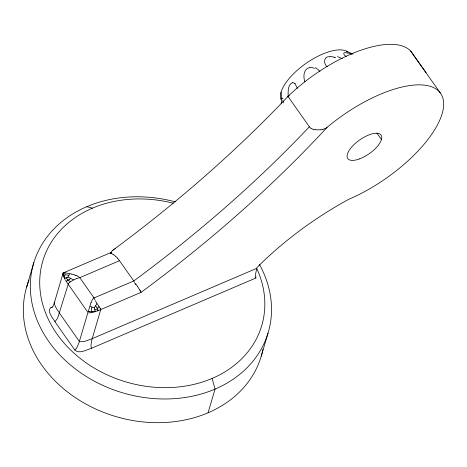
<?xml version="1.0" encoding="UTF-8"?>
<svg xmlns="http://www.w3.org/2000/svg" width="467" height="467" viewBox="0 0 467 467"><rect width="100%" height="100%" fill="white"/><g stroke="black" fill="none" stroke-linecap="round" stroke-linejoin="round"><path stroke-width="0.7" d="M62.776 273.574L62.776 273.604A3.123 2.627 -2.8 0 0 62.771 273.989L62.829 274.421A7.606 6.369 2.3 0 0 62.882 274.66L64.639 278.746A2.16 0.671 -19.9 0 1 65.135 278.279A2.031 0.63 -19.9 0 1 65.9 277.859A4.168 1.29 -19.9 0 1 67.738 277.258M89.822 306.364L91.941 307.07L91.602 308.81M91.351 309.989L91.555 309.031M89.868 306.194L91.024 302.336M281.694 98.578L281.28 103.843M89.6 307.14L88.771 309.779M88.712 312.843A3.123 2.808 26.8 0 0 89.121 312.89L89.571 312.913A7.606 6.69 24 0 0 89.903 312.89L93.867 312.096L99.179 310.246L141.057 292.371C207.856 243.073 270.767 188.289 327.163 127.298A93.073 38.23 -35.1 0 1 442.815 97.959A93.073 38.23 -35.1 0 1 349.012 199.187A169.848 69.764 -35.1 0 0 256.949 267.585L255.577 274.076L255.898 278.017L91.351 348.318C86.424 349.76 79.472 354.266 74.883 350.087L54.931 321.71C52.899 318.056 45.235 309.458 52.257 307.035M26.654 287.001L33.84 262.588M50.915 307.607C53.25 308.062 53.775 303.655 54.592 301.991L63.138 272.95L111.222 252.408M100.72 309.603L91.789 340.075L90.954 345.335L91.351 348.318M208.084 412.787L215.059 389.093L212.129 378.422M261.251 356.158L268.005 333.181M67.744 277.24C69.239 276.242 68.684 272.319 71.562 274.088M88.181 311.483L88.567 310.374M281.7 98.555L282.29 98.041L283.043 98.992M94.673 311.857A2.16 1.062 83.4 0 0 94.924 311.022A2.031 0.998 83.4 0 0 94.929 310.076A4.168 2.049 83.4 0 0 94.422 308.284C94.165 306.463 97.095 304.933 96.867 303.235M97.212 303.772L99.022 306.545L97.848 308.208A8.009 6.69 35.4 0 1 97.434 308.634L97.148 308.938M289.225 95.712L287.987 96.395A597.853 245.56 -35.1 0 1 112.389 250.569L110.37 253.324A6.392 5.814 -41.6 0 1 111.123 253.505L111.736 253.721M68.468 283.376L57.926 317.256A33.28 13.671 -35.1 0 1 57.155 318.862L54.978 321.687M413.727 55.801A93.073 38.23 -35.1 0 0 287.987 96.395L309.364 126.802C255.723 183.438 196.484 234.644 133.766 280.976L94.048 297.94L79.793 277.672A11.097 9.661 8.3 0 0 77.078 275.874M97.428 308.681L97.778 309.948M69.279 282.623L72.642 280.381L76.617 278.554M66.81 280.895L67.937 280.206L67.528 279.885M54.592 301.991C53.711 305.908 57.663 309.749 59.449 313.094L79.402 341.47C83.634 342.696 88.164 339.941 92.174 338.651L256.722 268.35M70.786 278.443L68.97 279.605M114.59 249.127L115.693 248.397M112.389 250.569L113.487 249.851M110.37 253.324L111.356 252.688M74.883 350.087L76.816 347.763L78.952 342.877L87.948 312.429L66.197 281.368M324.828 128.723L323.9 129.079A15.236 12.743 -55.7 0 1 322.586 129.423M134.239 281.648L119.511 260.703L79.793 277.672L76.839 278.478M68.2 277.129L73.552 279.902M322.428 129.493L321.419 129.686A21.751 18.108 -54.8 0 1 320.187 129.832M92.46 311.594L91.17 311.769M64.265 272.728L63.658 273.545A6.684 5.19 21.6 0 0 63.921 275.063M292.389 82.741C287.258 84.953 288.308 92.303 288.092 96.879M309.831 67.627C303.404 68.526 303.065 76.909 304.875 81.731M320.023 129.861L315.505 129.768M329.965 56.77C323.771 55.713 323.088 63.6 327.128 66.664M65.549 274.789L68.871 275.25M315.348 129.75L314.32 129.569A18.557 15.901 -69.7 0 1 313.229 129.312M65.076 272.816L66.261 273.014M66.623 273.084L69.49 273.65M89.302 311.769L88.298 311.145M71.731 274.129L74.13 274.748M347.395 53.075C342.737 51.207 342.667 54.598 346.298 56.583M334.168 57.365L335.715 57.791M86.792 206.677L92.413 208.171M313.083 129.26L312.16 128.927A10.688 9.136 -76.2 0 1 311.115 128.39M91.941 307.07L94.246 307.811M314.536 68.369L313.316 67.954A12.235 8.044 -37.6 0 0 309.913 67.406M75.893 275.355L76.932 275.799M346.456 51.16L353.052 54.084M70.57 281.654L68.521 280.591M113.096 254.404L112.541 254.095A10.939 9.953 -41.7 0 0 111.835 253.762M310.975 128.32L310.625 128.081A6.888 5.861 -78.3 0 1 309.364 126.796M294.671 83.348L295.453 83.926M115.495 256.167L114.438 255.309A17.583 16.001 -42 0 0 113.177 254.451M95.56 305.821L96.943 307.625M117.661 258.35L116.633 257.241A26.829 24.424 -42.4 0 0 115.571 256.237M117.672 258.356L119.511 260.703M413.132 54.528L440.328 92.98M410.691 51.072L426.079 72.712M376.828 133.002L381.44 139.557M255.064 276.832L255.898 278.017M135.675 283.732L137.479 286.399M99.033 306.556L99.92 307.922M137.531 286.487L138.144 287.415A31.569 5.896 59.9 0 1 138.501 288.011L139.364 289.312M96.751 303.048L95.391 300.754M65.964 280.994L65.578 280.363M139.919 290.217L140.287 290.83M65.024 279.435L64.691 278.834M140.713 291.589L140.684 291.536A4.442 0.846 59.9 0 0 140.334 290.923M100.481 308.868L100.644 309.201M140.771 291.694L141.057 292.371M94.97 299.966L94.048 297.94M64.183 276.16L63.839 275.075A1.261 1.074 15.8 0 0 63.208 275.904M281.076 92.162L281.642 98.741M259.459 264.485A122.29 99.057 16.4 0 1 178.756 398.281A122.29 99.057 16.4 0 1 30.337 287.806A122.29 99.057 16.4 0 1 175.312 201.849M262.962 349.234A122.29 99.057 16.4 0 1 115.793 416.552A122.29 99.057 16.4 0 1 29.047 280.06M256.885 268.712A114.135 92.454 16.4 0 1 173.455 387.4A114.135 92.454 16.4 0 1 39.713 282.576A114.135 92.454 16.4 0 1 173.327 203.221M100.691 309.201A0.736 0.385 48 0 1 100.767 309.639M327.145 127.269A8.978 7.589 -57.3 0 1 324.95 128.606M63.115 272.921A1.961 1.284 23.1 0 1 64.265 272.903M91.217 302.412A14.296 11.973 37.1 0 1 93.867 297.777M280.906 99.5A41.347 16.981 -35.1 0 1 304.677 64.347A41.347 16.981 -35.1 0 1 347.121 51.522M282.763 100.551A24.395 5.581 -88.2 0 1 283.37 102.845M292.424 82.606A12.235 6.497 -69.9 0 1 294.613 83.465M295.144 84.381A36.94 19.678 -64.4 0 1 297.362 88.45M315.254 67.668A36.94 23.081 -32.4 0 1 319.977 71.609M330.046 56.513A12.235 6.871 -4.2 0 1 334.314 57.231M337.536 56.606A36.94 18.452 -1.7 0 1 342.299 58.778M347.296 52.748A12.235 3.298 18 0 1 351.89 54.254M66.489 281.368A1.378 0.321 -36.3 0 1 66.956 280.959M68.637 280.416A8.009 7.203 7.2 0 1 68.065 280.054M69.209 279.675A5.703 1.366 -28.2 0 1 68.077 280.352M68.777 283.2A5.166 2.697 -45.2 0 1 69.186 282.827M67.721 279.727A7.11 5.54 23.5 0 1 66.127 277.801M65.041 278.303A16.975 13.082 22.4 0 1 64.096 276.166M64.388 273.09A7.793 4.191 18.5 0 1 65.146 273.189M63.874 275.145A4.174 3.444 18.4 0 1 65.549 275.01M74.247 274.935A19.521 17.267 7.4 0 1 75.835 275.477M97.889 309.942A1.378 0.8 65.3 0 1 97.883 310.917M97.013 307.572A5.703 5.049 80.9 0 1 97.539 308.617M100.358 308.553A3.561 1.15 57.6 0 1 100.452 308.71M100.107 308.01A5.166 1.494 57.9 0 1 100.428 308.535M96.99 308.856A7.11 5.411 12.3 0 1 94.801 309.831M94.982 311.115A16.975 13.029 10.9 0 1 92.501 311.705M91.135 311.676A6.684 5.172 11.7 0 1 89.302 311.734M91.374 312.697A1.261 0.391 -87.6 0 1 91.234 311.752M91.497 311.758A4.174 1.191 -84.6 0 1 91.678 310.409M139.458 289.546A13.572 2.545 59.9 0 1 139.896 290.258M134.356 282.599A62.998 11.412 59.7 0 1 135.751 284.631M359.608 158.873A20.379 8.371 -35.1 0 0 381.265 135.377A20.379 8.371 -35.1 0 0 352.387 146.235A20.379 8.371 -35.1 0 0 359.608 158.873"/></g></svg>
